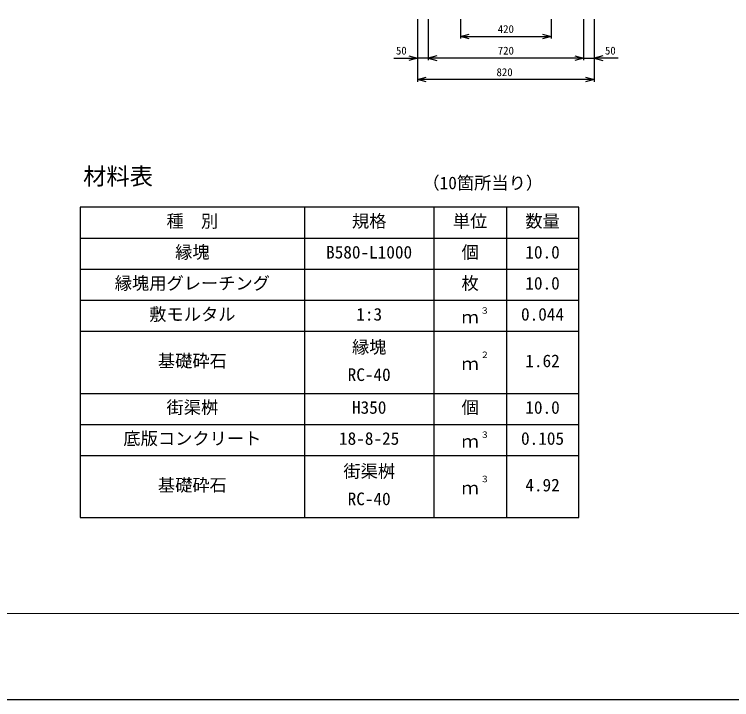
# Model space of a CAD drawing. Units: millimetres, scale not verified. Extents: x -8400 to 8400, y -5940 to 5940.
# Drawn here: x -5427 to -2101, y -5940 to -2762 of the extents above; entities that cross this region are included whole.
import ezdxf
from ezdxf.enums import TextEntityAlignment as Align

# ---------------------------------------------------------------- set-up
doc = ezdxf.new("R2010")
doc.units = ezdxf.units.MM
doc.header["$LTSCALE"] = 20
for name, color, linetype, lineweight in [('0-0_DIM', 7, 'Continuous', 25), ('0-1_Defpoints', 5, 'Continuous', 25), ('0-3_HYO', 3, 'Continuous', 25), ('0-4_HYO2', 4, 'Continuous', 25), ('0-7_TXT', 7, 'Continuous', 25), ('0-8_WAKU', 3, 'Continuous', 13)]:
    doc.layers.add(name, color=color, linetype=linetype, lineweight=lineweight)
doc.styles.add('ＭＳ ゴシック', font='')
doc.styles.get('ＭＳ ゴシック').set_extended_font_data('MS Gothic')

msp = doc.modelspace()

# ---------------------------------------------------------------- linework, layer by layer
at = {"layer": '0-0_DIM'}
for p, q in [((-3558.02, -2784.31), (-3558.02, -3074.31)), ((-3508.02, -2784.31), (-3508.02, -2974.31)), ((-3358.02, -2784.31), (-3358.02, -2874.31)), ((-2938.02, -2784.31), (-2938.02, -2874.31)), ((-2788.02, -2784.31), (-2788.02, -2974.31)), ((-2738.02, -2784.31), (-2738.02, -3074.31)), ((-3358.02, -2864.31), (-2938.02, -2864.31)), ((-3668.2, -2964.31), (-3558.02, -2964.31)), ((-3508.02, -2964.31), (-3558.02, -2964.31)), ((-2788.02, -2964.31), (-3508.02, -2964.31)), ((-2788.02, -2964.31), (-2738.02, -2964.31)), ((-2627.85, -2964.31), (-2738.02, -2964.31)), ((-2738.02, -3064.31), (-3558.02, -3064.31))]:
    msp.add_line(p, q, dxfattribs=at)
for points in [[(-3318.02, -2875.03), (-3358.02, -2864.31), (-3318.02, -2853.59)], [(-2978.02, -2853.59), (-2938.02, -2864.31), (-2978.02, -2875.03)], [(-3598.02, -2953.59), (-3558.02, -2964.31), (-3598.02, -2975.03)], [(-3468.02, -2953.59), (-3508.02, -2964.31), (-3468.02, -2975.03)], [(-2828.02, -2953.59), (-2788.02, -2964.31), (-2828.02, -2975.03)], [(-2698.02, -2953.59), (-2738.02, -2964.31), (-2698.02, -2975.03)], [(-3518.02, -3075.03), (-3558.02, -3064.31), (-3518.02, -3053.59)], [(-2778.02, -3053.59), (-2738.02, -3064.31), (-2778.02, -3075.03)]]:
    msp.add_lwpolyline(points, dxfattribs=at)
at = {"layer": '0-1_Defpoints'}
msp.add_lwpolyline([(-8400, -5940), (8400, -5940), (8400, 5940), (-8400, 5940)], close=True, dxfattribs=at)
at = {"layer": '0-3_HYO'}
for p, q in [((-4081.7, -3655.69), (-4081.7, -5095.69)), ((-3481.7, -3655.69), (-3481.7, -5095.69)), ((-3145.7, -3655.69), (-3145.7, -5095.69)), ((-5121.7, -3799.69), (-2809.7, -3799.69))]:
    msp.add_line(p, q, dxfattribs=at)
msp.add_lwpolyline([(-5121.7, -5095.69), (-2809.7, -5095.69), (-2809.7, -3655.69), (-5121.7, -3655.69)], close=True, dxfattribs=at)
at = {"layer": '0-4_HYO2'}
for p, q in [((-5121.7, -3943.69), (-2809.7, -3943.69)), ((-5121.7, -4087.69), (-2809.7, -4087.69)), ((-5121.7, -4231.69), (-2809.7, -4231.69)), ((-5121.7, -4519.69), (-2809.7, -4519.69)), ((-5121.7, -4663.69), (-2809.7, -4663.69)), ((-5121.7, -4807.69), (-2809.7, -4807.69))]:
    msp.add_line(p, q, dxfattribs=at)
at = {"layer": '0-8_WAKU'}
msp.add_lwpolyline([(-8000, -5540), (8000, -5540), (8000, 5540), (-8000, 5540)], close=True, dxfattribs=at)

# ---------------------------------------------------------------- texts
at = {"layer": '0-0_DIM', "style": 'ＭＳ ゴシック'}
for s, p in [('420', (-3185.52, -2859.31)), ('50', (-3657.6, -2959.31)), ('720', (-3185.52, -2959.31)), ('50', (-2688.45, -2959.31)), ('820', (-3191.47, -3059.31))]:
    msp.add_text(s, height=36.66, dxfattribs=at).set_placement(p, align=Align.BOTTOM_LEFT)
at = {"layer": '0-7_TXT', "style": 'ＭＳ ゴシック'}
for s, height, p in [('材料表', 79.18, (-5108.36, -3575.69)), ('（10箇所当り）', 58.65, (-3535.03, -3590.36)), ('種\u3000別', 58.65, (-4721.7, -3767.69)), ('規格', 58.65, (-3861.7, -3767.69)), ('単位', 58.65, (-3393.7, -3767.69)), ('数量', 58.65, (-3057.7, -3767.69)), ('縁塊', 58.65, (-4681.7, -3911.69)), ('B580-L1000', 58.65, (-3981.7, -3911.69)), ('個', 58.65, (-3353.7, -3911.69)), ('10.0', 58.65, (-3057.7, -3911.69)), ('縁塊用グレーチング', 58.65, (-4961.7, -4055.69)), ('枚', 58.65, (-3353.7, -4055.69)), ('10.0', 58.65, (-3057.7, -4055.69)), ('敷モルタル', 58.65, (-4801.7, -4199.69)), ('1:3', 58.65, (-3841.7, -4199.69)), ('３', 29.33, (-3266.31, -4159.2)), ('0.044', 58.65, (-3077.7, -4199.69)), ('ｍ', 58.65, (-3353.7, -4213.02)), ('縁塊', 58.65, (-3861.7, -4351.69)), ('基礎砕石', 58.65, (-4761.7, -4415.69)), ('２', 29.33, (-3266.31, -4364.53)), ('1.62', 58.65, (-3057.7, -4415.69)), ('ｍ', 58.65, (-3353.7, -4429.02)), ('RC-40', 58.65, (-3881.7, -4479.69)), ('街渠桝', 58.65, (-4721.7, -4631.69)), ('H350', 58.65, (-3861.7, -4631.69)), ('個', 58.65, (-3353.7, -4631.69)), ('10.0', 58.65, (-3057.7, -4631.69)), ('底版コンクリート', 58.65, (-4921.7, -4775.69)), ('18-8-25', 58.65, (-3921.7, -4775.69)), ('３', 29.33, (-3266.31, -4735.2)), ('0.105', 58.65, (-3077.7, -4775.69)), ('ｍ', 58.65, (-3353.7, -4789.02)), ('街渠桝', 58.65, (-3901.7, -4927.69)), ('基礎砕石', 58.65, (-4761.7, -4991.69)), ('３', 29.33, (-3266.31, -4940.53)), ('4.92', 58.65, (-3057.7, -4991.69)), ('ｍ', 58.65, (-3353.7, -5005.02)), ('RC-40', 58.65, (-3881.7, -5055.69))]:
    msp.add_text(s, height=height, dxfattribs=at).set_placement(p, align=Align.BOTTOM_LEFT)

doc.saveas('drawing.dxf')
